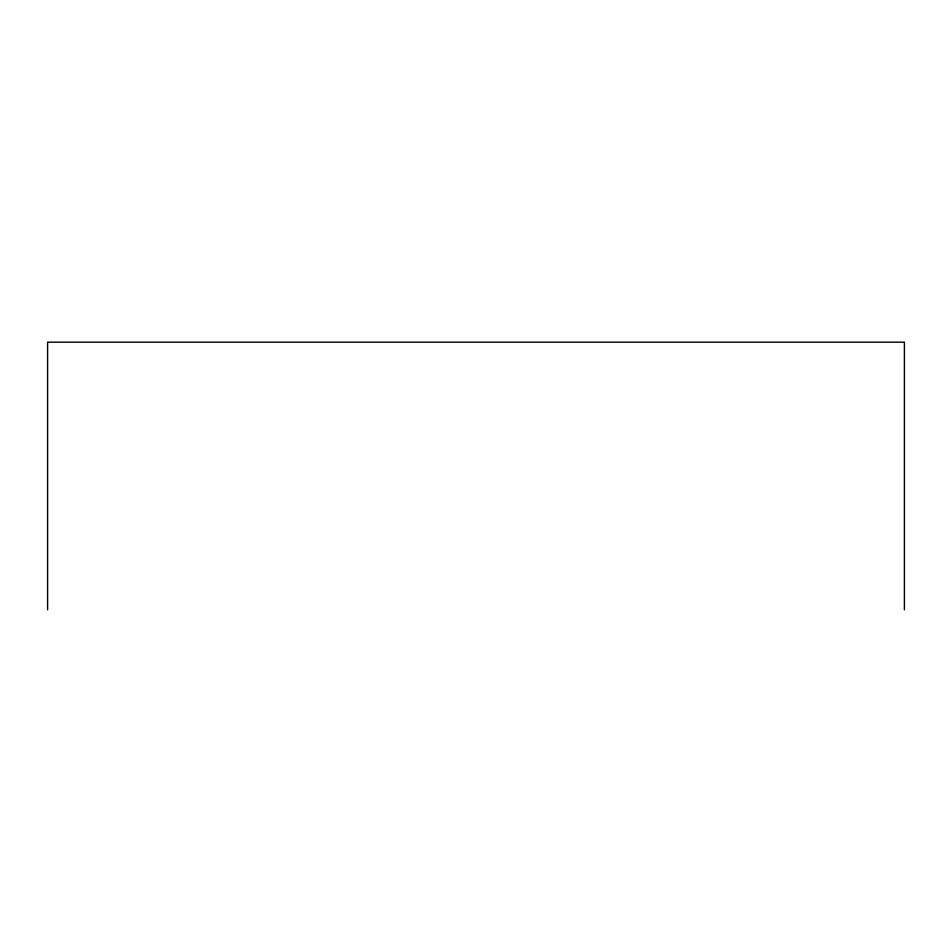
<?xml version="1.0" encoding="UTF-8"?>
<svg xmlns="http://www.w3.org/2000/svg" width="952" height="952" viewBox="0 0 952 952"><rect width="100%" height="100%" fill="white"/><g stroke="black" fill="none" stroke-linecap="round" stroke-linejoin="round"><path stroke-width="1.43" d="M904.4 609.816L904.4 342.185L47.6 342.185L47.6 609.816"/></g></svg>
